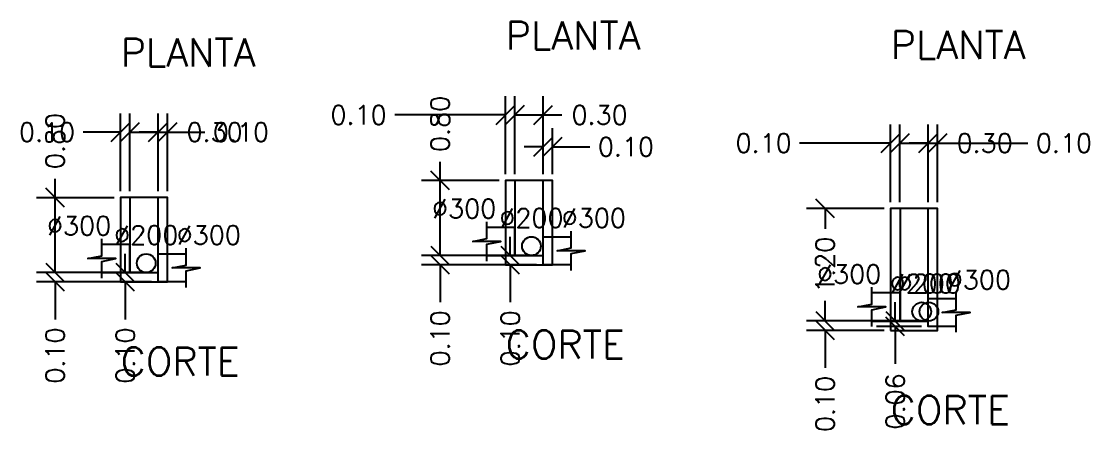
# Model space of a CAD drawing. Extents: x -6997814 to 14282083, y -16 to 289481930.
# Drawn here: x 363505.45 to 363516.87, y 7352392.86 to 7352397.22 of the extents above; entities that cross this region are included whole.
import ezdxf
from ezdxf.enums import TextEntityAlignment as Align

# ---------------------------------------------------------------- set-up
doc = ezdxf.new("R2010")
doc.units = 0
doc.header["$LTSCALE"] = 6.5
doc.header["$PDMODE"] = 3
doc.header["$PDSIZE"] = -0.3
doc.layers.get('0').update_dxf_attribs({"linetype": 'CONTINUOUS'})
doc.layers.get('Defpoints').update_dxf_attribs({"linetype": 'CONTINUOUS'})
for name, color, linetype in [('DETALHE_POCO_COT', 8, 'CONTINUOUS'), ('DETALHE_POCO_FOR', 7, 'CONTINUOUS'), ('DETALHE_POCO_TIT', 5, 'CONTINUOUS'), ('DETALHE_POCO_TUB', 4, 'CONTINUOUS'), ('DETALHE_POCO_TXT', 7, 'CONTINUOUS')]:
    doc.layers.add(name, color=color, linetype=linetype)
doc.styles.add('ROMANS', font='romans.shx')
doc.styles.get("Standard").update_dxf_attribs({"font": 'simplex.shx'})
doc.dimstyles.get("Standard").update_dxf_attribs({"dimtxt": 0.18, "dimasz": 0.18, "dimexe": 0.18, "dimexo": 0.0625, "dimgap": 0.09, "dimtad": 0, "dimtih": 1, "dimtoh": 1, "dimdec": 4, "dimzin": 0, "dimdsep": 46, "dimtxsty": 'Standard', "dimcen": 0.09, "dimadec": 0, "dimazin": 0, "dimtfac": 1, "dimtdec": 4, "dimtofl": 0, "dimtmove": 0, "dimatfit": 3, "dimfxl": 1, "dimtolj": 1, "dimtzin": 0, "dimarcsym": 0})

# ---------------------------------------------------------------- blocks, each defined once
blk = doc.blocks.new('_OBLIQUE')
at = {"color": 0, "linetype": 'ByBlock'}
blk.add_line((-0.5, -0.5), (0.5, 0.5), dxfattribs=at)
blk = doc.blocks.new('*D328')
at = {"layer": 'Defpoints', "color": 0, "lineweight": -2, "transparency": 16777216}
for p in [(363505.814, 7352395.333), (363506.514, 7352395.333), (363506.514, 7352394.533)]:
    blk.add_point(p, dxfattribs=at)
at = {"layer": 'DETALHE_POCO_COT', "color": 0, "lineweight": -2, "transparency": 16777216}
for p, q in [((363505.814, 7352395.333), (363505.814, 7352395.533)), ((363506.444, 7352395.333), (363505.614, 7352395.333)), ((363505.814, 7352394.533), (363505.814, 7352395.333)), ((363506.444, 7352394.533), (363505.614, 7352394.533))]:
    blk.add_line(p, q, dxfattribs=at)
at = {"layer": 'DETALHE_POCO_COT', "color": 0, "lineweight": -2, "transparency": 16777216, "xscale": 0.2, "yscale": 0.2, "zscale": 0.2}
for p, rotation in [((363505.814, 7352395.333), 90), ((363505.814, 7352394.533), 270)]:
    blk.add_blockref('_OBLIQUE', p, dxfattribs=dict(at, rotation=rotation))
at = {"layer": 'DETALHE_POCO_COT', "color": 0, "lineweight": -2, "transparency": 16777216, "insert": (363505.814, 7352395.938), "char_height": 0.2, "attachment_point": 5, "rotation": 90}
blk.add_mtext('\\A1;0.80', dxfattribs=at)
blk = doc.blocks.new('*D329')
at = {"layer": 'Defpoints', "color": 0, "lineweight": -2, "transparency": 16777216}
for p in [(363506.614, 7352396.033), (363506.514, 7352395.333), (363506.614, 7352395.333)]:
    blk.add_point(p, dxfattribs=at)
at = {"layer": 'DETALHE_POCO_COT', "color": 0, "lineweight": -2, "transparency": 16777216}
for p, q in [((363506.514, 7352395.403), (363506.514, 7352396.233)), ((363506.614, 7352395.403), (363506.614, 7352396.233)), ((363506.514, 7352396.033), (363506.114, 7352396.033)), ((363506.614, 7352396.033), (363506.814, 7352396.033))]:
    blk.add_line(p, q, dxfattribs=at)
at = {"layer": 'DETALHE_POCO_COT', "color": 0, "lineweight": -2, "transparency": 16777216, "xscale": 0.2, "yscale": 0.2, "zscale": 0.2}
blk.add_blockref('_OBLIQUE', (363506.514, 7352396.033), dxfattribs=at)
at = {"layer": 'DETALHE_POCO_COT', "color": 0, "lineweight": -2, "transparency": 16777216, "xscale": 0.2, "yscale": 0.2, "zscale": 0.2, "rotation": 180}
blk.add_blockref('_OBLIQUE', (363506.614, 7352396.033), dxfattribs=at)
at = {"layer": 'DETALHE_POCO_COT', "color": 0, "lineweight": -2, "transparency": 16777216, "insert": (363505.728, 7352396.033), "char_height": 0.2, "attachment_point": 5}
blk.add_mtext('\\A1;0.10', dxfattribs=at)
blk = doc.blocks.new('*D330')
at = {"layer": 'Defpoints', "color": 0, "lineweight": -2, "transparency": 16777216}
for p in [(363506.914, 7352396.033), (363506.614, 7352395.333), (363506.914, 7352395.333)]:
    blk.add_point(p, dxfattribs=at)
at = {"layer": 'DETALHE_POCO_COT', "color": 0, "lineweight": -2, "transparency": 16777216}
for p, q in [((363506.614, 7352395.403), (363506.614, 7352396.233)), ((363506.914, 7352395.403), (363506.914, 7352396.233)), ((363506.614, 7352396.033), (363506.914, 7352396.033)), ((363506.914, 7352396.033), (363507.114, 7352396.033))]:
    blk.add_line(p, q, dxfattribs=at)
at = {"layer": 'DETALHE_POCO_COT', "color": 0, "lineweight": -2, "transparency": 16777216, "xscale": 0.2, "yscale": 0.2, "zscale": 0.2, "rotation": 180}
blk.add_blockref('_OBLIQUE', (363506.614, 7352396.033), dxfattribs=at)
at = {"layer": 'DETALHE_POCO_COT', "color": 0, "lineweight": -2, "transparency": 16777216, "xscale": 0.2, "yscale": 0.2, "zscale": 0.2}
blk.add_blockref('_OBLIQUE', (363506.914, 7352396.033), dxfattribs=at)
at = {"layer": 'DETALHE_POCO_COT', "color": 0, "lineweight": -2, "transparency": 16777216, "insert": (363507.519, 7352396.033), "char_height": 0.2, "attachment_point": 5}
blk.add_mtext('\\A1;0.30', dxfattribs=at)
blk = doc.blocks.new('*D331')
at = {"layer": 'Defpoints', "color": 0, "lineweight": -2, "transparency": 16777216}
for p in [(363507.014, 7352396.033), (363506.914, 7352395.333), (363507.014, 7352395.333)]:
    blk.add_point(p, dxfattribs=at)
at = {"layer": 'DETALHE_POCO_COT', "color": 0, "lineweight": -2, "transparency": 16777216}
for p, q in [((363506.914, 7352395.403), (363506.914, 7352396.233)), ((363507.014, 7352395.403), (363507.014, 7352396.233)), ((363506.914, 7352396.033), (363506.714, 7352396.033)), ((363507.014, 7352396.033), (363507.414, 7352396.033))]:
    blk.add_line(p, q, dxfattribs=at)
at = {"layer": 'DETALHE_POCO_COT', "color": 0, "lineweight": -2, "transparency": 16777216, "xscale": 0.2, "yscale": 0.2, "zscale": 0.2}
blk.add_blockref('_OBLIQUE', (363506.914, 7352396.033), dxfattribs=at)
at = {"layer": 'DETALHE_POCO_COT', "color": 0, "lineweight": -2, "transparency": 16777216, "xscale": 0.2, "yscale": 0.2, "zscale": 0.2, "rotation": 180}
blk.add_blockref('_OBLIQUE', (363507.014, 7352396.033), dxfattribs=at)
at = {"layer": 'DETALHE_POCO_COT', "color": 0, "lineweight": -2, "transparency": 16777216, "insert": (363507.8, 7352396.033), "char_height": 0.2, "attachment_point": 5}
blk.add_mtext('\\A1;0.10', dxfattribs=at)
blk = doc.blocks.new('*D332')
at = {"layer": 'Defpoints', "color": 0, "lineweight": -2, "transparency": 16777216}
for p in [(363505.814, 7352394.533), (363506.514, 7352394.533), (363506.514, 7352394.433)]:
    blk.add_point(p, dxfattribs=at)
at = {"layer": 'DETALHE_POCO_COT', "color": 0, "lineweight": -2, "transparency": 16777216}
for p, q in [((363505.814, 7352394.533), (363505.814, 7352394.733)), ((363506.444, 7352394.533), (363505.614, 7352394.533)), ((363506.444, 7352394.433), (363505.614, 7352394.433)), ((363505.814, 7352394.433), (363505.814, 7352394.033))]:
    blk.add_line(p, q, dxfattribs=at)
at = {"layer": 'DETALHE_POCO_COT', "color": 0, "lineweight": -2, "transparency": 16777216, "xscale": 0.2, "yscale": 0.2, "zscale": 0.2}
for p, rotation in [((363505.814, 7352394.533), 270), ((363505.814, 7352394.433), 90)]:
    blk.add_blockref('_OBLIQUE', p, dxfattribs=dict(at, rotation=rotation))
at = {"layer": 'DETALHE_POCO_COT', "color": 0, "lineweight": -2, "transparency": 16777216, "insert": (363505.814, 7352393.647), "char_height": 0.2, "attachment_point": 5, "rotation": 90}
blk.add_mtext('\\A1;0.10', dxfattribs=at)
blk = doc.blocks.new('*D333')
at = {"layer": 'Defpoints', "color": 0, "lineweight": -2, "transparency": 16777216}
for p in [(363506.914, 7352394.533), (363506.564, 7352394.433), (363506.914, 7352394.433)]:
    blk.add_point(p, dxfattribs=at)
at = {"layer": 'DETALHE_POCO_COT', "color": 0, "lineweight": -2, "transparency": 16777216}
for p, q in [((363506.564, 7352394.533), (363506.564, 7352394.733)), ((363506.844, 7352394.533), (363506.364, 7352394.533)), ((363506.844, 7352394.433), (363506.364, 7352394.433)), ((363506.564, 7352394.433), (363506.564, 7352394.033))]:
    blk.add_line(p, q, dxfattribs=at)
at = {"layer": 'DETALHE_POCO_COT', "color": 0, "lineweight": -2, "transparency": 16777216, "xscale": 0.2, "yscale": 0.2, "zscale": 0.2}
for p, rotation in [((363506.564, 7352394.533), 270), ((363506.564, 7352394.433), 90)]:
    blk.add_blockref('_OBLIQUE', p, dxfattribs=dict(at, rotation=rotation))
at = {"layer": 'DETALHE_POCO_COT', "color": 0, "lineweight": -2, "transparency": 16777216, "insert": (363506.564, 7352393.647), "char_height": 0.2, "attachment_point": 5, "rotation": 90}
blk.add_mtext('\\A1;0.10', dxfattribs=at)
blk = doc.blocks.new('*D335')
at = {"layer": 'Defpoints', "color": 0, "lineweight": -2, "transparency": 16777216}
for p in [(363509.928, 7352395.516), (363510.628, 7352395.516), (363510.628, 7352394.716)]:
    blk.add_point(p, dxfattribs=at)
at = {"layer": 'DETALHE_POCO_COT', "color": 0, "lineweight": -2, "transparency": 16777216}
for p, q in [((363509.928, 7352395.516), (363509.928, 7352395.716)), ((363510.559, 7352395.516), (363509.728, 7352395.516)), ((363509.928, 7352394.716), (363509.928, 7352395.516)), ((363510.559, 7352394.716), (363509.728, 7352394.716))]:
    blk.add_line(p, q, dxfattribs=at)
at = {"layer": 'DETALHE_POCO_COT', "color": 0, "lineweight": -2, "transparency": 16777216, "xscale": 0.2, "yscale": 0.2, "zscale": 0.2}
for p, rotation in [((363509.928, 7352395.516), 90), ((363509.928, 7352394.716), 270)]:
    blk.add_blockref('_OBLIQUE', p, dxfattribs=dict(at, rotation=rotation))
at = {"layer": 'DETALHE_POCO_COT', "color": 0, "lineweight": -2, "transparency": 16777216, "insert": (363509.928, 7352396.121), "char_height": 0.2, "attachment_point": 5, "rotation": 90}
blk.add_mtext('\\A1;0.80', dxfattribs=at)
blk = doc.blocks.new('*D336')
at = {"layer": 'Defpoints', "color": 0, "lineweight": -2, "transparency": 16777216}
for p in [(363510.728, 7352396.216), (363510.628, 7352395.516), (363510.728, 7352395.516)]:
    blk.add_point(p, dxfattribs=at)
at = {"layer": 'DETALHE_POCO_COT', "color": 0, "lineweight": -2, "transparency": 16777216}
for p, q in [((363510.628, 7352395.585), (363510.628, 7352396.416)), ((363510.728, 7352395.585), (363510.728, 7352396.416)), ((363510.628, 7352396.216), (363509.443, 7352396.216)), ((363510.728, 7352396.216), (363510.928, 7352396.216))]:
    blk.add_line(p, q, dxfattribs=at)
at = {"layer": 'DETALHE_POCO_COT', "color": 0, "lineweight": -2, "transparency": 16777216, "xscale": 0.2, "yscale": 0.2, "zscale": 0.2}
blk.add_blockref('_OBLIQUE', (363510.628, 7352396.216), dxfattribs=at)
at = {"layer": 'DETALHE_POCO_COT', "color": 0, "lineweight": -2, "transparency": 16777216, "xscale": 0.2, "yscale": 0.2, "zscale": 0.2, "rotation": 180}
blk.add_blockref('_OBLIQUE', (363510.728, 7352396.216), dxfattribs=at)
at = {"layer": 'DETALHE_POCO_COT', "color": 0, "lineweight": -2, "transparency": 16777216, "insert": (363509.057, 7352396.216), "char_height": 0.2, "attachment_point": 5}
blk.add_mtext('\\A1;0.10', dxfattribs=at)
blk = doc.blocks.new('*D337')
at = {"layer": 'Defpoints', "color": 0, "lineweight": -2, "transparency": 16777216}
for p in [(363511.028, 7352396.216), (363510.728, 7352395.516), (363511.028, 7352395.516)]:
    blk.add_point(p, dxfattribs=at)
at = {"layer": 'DETALHE_POCO_COT', "color": 0, "lineweight": -2, "transparency": 16777216}
for p, q in [((363510.728, 7352395.585), (363510.728, 7352396.416)), ((363511.028, 7352395.585), (363511.028, 7352396.416)), ((363510.728, 7352396.216), (363511.028, 7352396.216)), ((363511.028, 7352396.216), (363511.228, 7352396.216))]:
    blk.add_line(p, q, dxfattribs=at)
at = {"layer": 'DETALHE_POCO_COT', "color": 0, "lineweight": -2, "transparency": 16777216, "xscale": 0.2, "yscale": 0.2, "zscale": 0.2, "rotation": 180}
blk.add_blockref('_OBLIQUE', (363510.728, 7352396.216), dxfattribs=at)
at = {"layer": 'DETALHE_POCO_COT', "color": 0, "lineweight": -2, "transparency": 16777216, "xscale": 0.2, "yscale": 0.2, "zscale": 0.2}
blk.add_blockref('_OBLIQUE', (363511.028, 7352396.216), dxfattribs=at)
at = {"layer": 'DETALHE_POCO_COT', "color": 0, "lineweight": -2, "transparency": 16777216, "insert": (363511.633, 7352396.216), "char_height": 0.2, "attachment_point": 5}
blk.add_mtext('\\A1;0.30', dxfattribs=at)
blk = doc.blocks.new('*D338')
at = {"layer": 'Defpoints', "color": 0, "lineweight": -2, "transparency": 16777216}
for p in [(363511.128, 7352395.876), (363511.028, 7352395.516), (363511.128, 7352395.516)]:
    blk.add_point(p, dxfattribs=at)
at = {"layer": 'DETALHE_POCO_COT', "color": 0, "lineweight": -2, "transparency": 16777216}
for p, q in [((363511.028, 7352395.585), (363511.028, 7352396.076)), ((363511.128, 7352395.585), (363511.128, 7352396.076)), ((363511.028, 7352395.876), (363510.828, 7352395.876)), ((363511.128, 7352395.876), (363511.528, 7352395.876))]:
    blk.add_line(p, q, dxfattribs=at)
at = {"layer": 'DETALHE_POCO_COT', "color": 0, "lineweight": -2, "transparency": 16777216, "xscale": 0.2, "yscale": 0.2, "zscale": 0.2}
blk.add_blockref('_OBLIQUE', (363511.028, 7352395.876), dxfattribs=at)
at = {"layer": 'DETALHE_POCO_COT', "color": 0, "lineweight": -2, "transparency": 16777216, "xscale": 0.2, "yscale": 0.2, "zscale": 0.2, "rotation": 180}
blk.add_blockref('_OBLIQUE', (363511.128, 7352395.876), dxfattribs=at)
at = {"layer": 'DETALHE_POCO_COT', "color": 0, "lineweight": -2, "transparency": 16777216, "insert": (363511.914, 7352395.876), "char_height": 0.2, "attachment_point": 5}
blk.add_mtext('\\A1;0.10', dxfattribs=at)
blk = doc.blocks.new('*D339')
at = {"layer": 'Defpoints', "color": 0, "lineweight": -2, "transparency": 16777216}
for p in [(363509.928, 7352394.716), (363510.628, 7352394.716), (363510.628, 7352394.616)]:
    blk.add_point(p, dxfattribs=at)
at = {"layer": 'DETALHE_POCO_COT', "color": 0, "lineweight": -2, "transparency": 16777216}
for p, q in [((363509.928, 7352394.716), (363509.928, 7352394.916)), ((363510.559, 7352394.716), (363509.728, 7352394.716)), ((363510.559, 7352394.616), (363509.728, 7352394.616)), ((363509.928, 7352394.616), (363509.928, 7352394.216))]:
    blk.add_line(p, q, dxfattribs=at)
at = {"layer": 'DETALHE_POCO_COT', "color": 0, "lineweight": -2, "transparency": 16777216, "xscale": 0.2, "yscale": 0.2, "zscale": 0.2}
for p, rotation in [((363509.928, 7352394.716), 270), ((363509.928, 7352394.616), 90)]:
    blk.add_blockref('_OBLIQUE', p, dxfattribs=dict(at, rotation=rotation))
at = {"layer": 'DETALHE_POCO_COT', "color": 0, "lineweight": -2, "transparency": 16777216, "insert": (363509.928, 7352393.83), "char_height": 0.2, "attachment_point": 5, "rotation": 90}
blk.add_mtext('\\A1;0.10', dxfattribs=at)
blk = doc.blocks.new('*D340')
at = {"layer": 'Defpoints', "color": 0, "lineweight": -2, "transparency": 16777216}
for p in [(363511.028, 7352394.716), (363510.678, 7352394.616), (363511.028, 7352394.616)]:
    blk.add_point(p, dxfattribs=at)
at = {"layer": 'DETALHE_POCO_COT', "color": 0, "lineweight": -2, "transparency": 16777216}
for p, q in [((363510.678, 7352394.716), (363510.678, 7352394.916)), ((363510.959, 7352394.716), (363510.478, 7352394.716)), ((363510.959, 7352394.616), (363510.478, 7352394.616)), ((363510.678, 7352394.616), (363510.678, 7352394.216))]:
    blk.add_line(p, q, dxfattribs=at)
at = {"layer": 'DETALHE_POCO_COT', "color": 0, "lineweight": -2, "transparency": 16777216, "xscale": 0.2, "yscale": 0.2, "zscale": 0.2}
for p, rotation in [((363510.678, 7352394.716), 270), ((363510.678, 7352394.616), 90)]:
    blk.add_blockref('_OBLIQUE', p, dxfattribs=dict(at, rotation=rotation))
at = {"layer": 'DETALHE_POCO_COT', "color": 0, "lineweight": -2, "transparency": 16777216, "insert": (363510.678, 7352393.83), "char_height": 0.2, "attachment_point": 5, "rotation": 90}
blk.add_mtext('\\A1;0.10', dxfattribs=at)
blk = doc.blocks.new('*D342')
at = {"layer": 'Defpoints', "color": 0, "lineweight": -2, "transparency": 16777216}
for p in [(363514.042, 7352395.216), (363514.742, 7352395.216), (363514.742, 7352394.016)]:
    blk.add_point(p, dxfattribs=at)
at = {"layer": 'DETALHE_POCO_COT', "color": 0, "lineweight": -2, "transparency": 16777216}
for p, q in [((363514.673, 7352395.216), (363513.842, 7352395.216)), ((363514.042, 7352395.216), (363514.042, 7352395.002)), ((363514.042, 7352394.016), (363514.042, 7352394.23)), ((363514.673, 7352394.016), (363513.842, 7352394.016))]:
    blk.add_line(p, q, dxfattribs=at)
at = {"layer": 'DETALHE_POCO_COT', "color": 0, "lineweight": -2, "transparency": 16777216, "xscale": 0.2, "yscale": 0.2, "zscale": 0.2}
for p, rotation in [((363514.042, 7352395.216), 90), ((363514.042, 7352394.016), 270)]:
    blk.add_blockref('_OBLIQUE', p, dxfattribs=dict(at, rotation=rotation))
at = {"layer": 'DETALHE_POCO_COT', "color": 0, "lineweight": -2, "transparency": 16777216, "insert": (363514.042, 7352394.616), "char_height": 0.2, "attachment_point": 5, "rotation": 90}
blk.add_mtext('\\A1;1.20', dxfattribs=at)
blk = doc.blocks.new('*D343')
at = {"layer": 'Defpoints', "color": 0, "lineweight": -2, "transparency": 16777216}
for p in [(363514.842, 7352395.916), (363514.742, 7352395.216), (363514.842, 7352395.216)]:
    blk.add_point(p, dxfattribs=at)
at = {"layer": 'DETALHE_POCO_COT', "color": 0, "lineweight": -2, "transparency": 16777216}
for p, q in [((363514.742, 7352395.285), (363514.742, 7352396.116)), ((363514.842, 7352395.285), (363514.842, 7352396.116)), ((363514.742, 7352395.916), (363513.77, 7352395.916)), ((363514.842, 7352395.916), (363515.042, 7352395.916))]:
    blk.add_line(p, q, dxfattribs=at)
at = {"layer": 'DETALHE_POCO_COT', "color": 0, "lineweight": -2, "transparency": 16777216, "xscale": 0.2, "yscale": 0.2, "zscale": 0.2}
blk.add_blockref('_OBLIQUE', (363514.742, 7352395.916), dxfattribs=at)
at = {"layer": 'DETALHE_POCO_COT', "color": 0, "lineweight": -2, "transparency": 16777216, "xscale": 0.2, "yscale": 0.2, "zscale": 0.2, "rotation": 180}
blk.add_blockref('_OBLIQUE', (363514.842, 7352395.916), dxfattribs=at)
at = {"layer": 'DETALHE_POCO_COT', "color": 0, "lineweight": -2, "transparency": 16777216, "insert": (363513.385, 7352395.916), "char_height": 0.2, "attachment_point": 5}
blk.add_mtext('\\A1;0.10', dxfattribs=at)
blk = doc.blocks.new('*D344')
at = {"layer": 'Defpoints', "color": 0, "lineweight": -2, "transparency": 16777216}
for p in [(363515.142, 7352395.916), (363514.842, 7352395.216), (363515.142, 7352395.216)]:
    blk.add_point(p, dxfattribs=at)
at = {"layer": 'DETALHE_POCO_COT', "color": 0, "lineweight": -2, "transparency": 16777216}
for p, q in [((363514.842, 7352395.285), (363514.842, 7352396.116)), ((363515.142, 7352395.285), (363515.142, 7352396.116)), ((363514.842, 7352395.916), (363515.142, 7352395.916)), ((363515.142, 7352395.916), (363515.342, 7352395.916))]:
    blk.add_line(p, q, dxfattribs=at)
at = {"layer": 'DETALHE_POCO_COT', "color": 0, "lineweight": -2, "transparency": 16777216, "xscale": 0.2, "yscale": 0.2, "zscale": 0.2, "rotation": 180}
blk.add_blockref('_OBLIQUE', (363514.842, 7352395.916), dxfattribs=at)
at = {"layer": 'DETALHE_POCO_COT', "color": 0, "lineweight": -2, "transparency": 16777216, "xscale": 0.2, "yscale": 0.2, "zscale": 0.2}
blk.add_blockref('_OBLIQUE', (363515.142, 7352395.916), dxfattribs=at)
at = {"layer": 'DETALHE_POCO_COT', "color": 0, "lineweight": -2, "transparency": 16777216, "insert": (363515.747, 7352395.916), "char_height": 0.2, "attachment_point": 5}
blk.add_mtext('\\A1;0.30', dxfattribs=at)
blk = doc.blocks.new('*D345')
at = {"layer": 'Defpoints', "color": 0, "lineweight": -2, "transparency": 16777216}
for p in [(363515.242, 7352395.916), (363515.142, 7352395.216), (363515.242, 7352395.216)]:
    blk.add_point(p, dxfattribs=at)
at = {"layer": 'DETALHE_POCO_COT', "color": 0, "lineweight": -2, "transparency": 16777216}
for p, q in [((363515.142, 7352395.285), (363515.142, 7352396.116)), ((363515.242, 7352395.285), (363515.242, 7352396.116)), ((363515.142, 7352395.916), (363514.942, 7352395.916)), ((363515.242, 7352395.916), (363516.209, 7352395.916))]:
    blk.add_line(p, q, dxfattribs=at)
at = {"layer": 'DETALHE_POCO_COT', "color": 0, "lineweight": -2, "transparency": 16777216, "xscale": 0.2, "yscale": 0.2, "zscale": 0.2}
blk.add_blockref('_OBLIQUE', (363515.142, 7352395.916), dxfattribs=at)
at = {"layer": 'DETALHE_POCO_COT', "color": 0, "lineweight": -2, "transparency": 16777216, "xscale": 0.2, "yscale": 0.2, "zscale": 0.2, "rotation": 180}
blk.add_blockref('_OBLIQUE', (363515.242, 7352395.916), dxfattribs=at)
at = {"layer": 'DETALHE_POCO_COT', "color": 0, "lineweight": -2, "transparency": 16777216, "insert": (363516.594, 7352395.916), "char_height": 0.2, "attachment_point": 5}
blk.add_mtext('\\A1;0.10', dxfattribs=at)
blk = doc.blocks.new('*D346')
at = {"layer": 'Defpoints', "color": 0, "lineweight": -2, "transparency": 16777216}
for p in [(363514.042, 7352394.016), (363514.742, 7352394.016), (363514.742, 7352393.916)]:
    blk.add_point(p, dxfattribs=at)
at = {"layer": 'DETALHE_POCO_COT', "color": 0, "lineweight": -2, "transparency": 16777216}
for p, q in [((363514.042, 7352394.016), (363514.042, 7352394.216)), ((363514.673, 7352394.016), (363513.842, 7352394.016)), ((363514.673, 7352393.916), (363513.842, 7352393.916)), ((363514.042, 7352393.916), (363514.042, 7352393.516))]:
    blk.add_line(p, q, dxfattribs=at)
at = {"layer": 'DETALHE_POCO_COT', "color": 0, "lineweight": -2, "transparency": 16777216, "xscale": 0.2, "yscale": 0.2, "zscale": 0.2}
for p, rotation in [((363514.042, 7352394.016), 270), ((363514.042, 7352393.916), 90)]:
    blk.add_blockref('_OBLIQUE', p, dxfattribs=dict(at, rotation=rotation))
at = {"layer": 'DETALHE_POCO_COT', "color": 0, "lineweight": -2, "transparency": 16777216, "insert": (363514.042, 7352393.13), "char_height": 0.2, "attachment_point": 5, "rotation": 90}
blk.add_mtext('\\A1;0.10', dxfattribs=at)
blk = doc.blocks.new('*D347')
at = {"layer": 'Defpoints', "color": 0, "lineweight": -2, "transparency": 16777216}
for p in [(363514.792, 7352393.957), (363515.142, 7352394.016), (363515.142, 7352393.957)]:
    blk.add_point(p, dxfattribs=at)
at = {"layer": 'DETALHE_POCO_COT', "color": 0, "lineweight": -2, "transparency": 16777216}
for p, q in [((363514.792, 7352394.016), (363514.792, 7352394.216)), ((363515.073, 7352394.016), (363514.592, 7352394.016)), ((363515.073, 7352393.957), (363514.592, 7352393.957)), ((363514.792, 7352393.957), (363514.792, 7352393.557))]:
    blk.add_line(p, q, dxfattribs=at)
at = {"layer": 'DETALHE_POCO_COT', "color": 0, "lineweight": -2, "transparency": 16777216, "xscale": 0.2, "yscale": 0.2, "zscale": 0.2}
for p, rotation in [((363514.792, 7352394.016), 270), ((363514.792, 7352393.957), 90)]:
    blk.add_blockref('_OBLIQUE', p, dxfattribs=dict(at, rotation=rotation))
at = {"layer": 'DETALHE_POCO_COT', "color": 0, "lineweight": -2, "transparency": 16777216, "insert": (363514.792, 7352393.157), "char_height": 0.2, "attachment_point": 5, "rotation": 90}
blk.add_mtext('\\A1;0.06', dxfattribs=at)

msp = doc.modelspace()

# ---------------------------------------------------------------- linework, layer by layer
at = {"layer": 'DETALHE_POCO_FOR', "linetype": 'Continuous', "lineweight": -2}
for points in [[(363510.62814, 7352394.61585), (363511.12814, 7352394.61585), (363511.12814, 7352395.51585), (363510.62814, 7352395.51585)], [(363510.72814, 7352394.71585), (363511.02814, 7352394.71585), (363511.02814, 7352395.51585), (363510.72814, 7352395.51585)], [(363506.51385, 7352394.43314), (363507.01385, 7352394.43314), (363507.01385, 7352395.33314), (363506.51385, 7352395.33314)], [(363506.61385, 7352394.53314), (363506.91385, 7352394.53314), (363506.91385, 7352395.33314), (363506.61385, 7352395.33314)], [(363514.74242, 7352393.91592), (363515.24242, 7352393.91592), (363515.24242, 7352395.21592), (363514.74242, 7352395.21592)], [(363514.84242, 7352394.01592), (363515.14242, 7352394.01592), (363515.14242, 7352395.21592), (363514.84242, 7352395.21592)]]:
    msp.add_lwpolyline(points, close=True, dxfattribs=at)
at = {"layer": 'DETALHE_POCO_TUB', "linetype": 'Continuous', "lineweight": -2}
for points in [[(363510.42814, 7352394.65585), (363510.42814, 7352394.83585), (363510.57814, 7352394.86585), (363510.27814, 7352394.86585), (363510.42814, 7352394.89585), (363510.42814, 7352395.07585)], [(363510.42814, 7352394.71585), (363510.72814, 7352394.71585), (363510.72814, 7352395.01585), (363510.42814, 7352395.01585)], [(363511.32814, 7352394.55585), (363511.32814, 7352394.73585), (363511.47814, 7352394.76585), (363511.17814, 7352394.76585), (363511.32814, 7352394.79585), (363511.32814, 7352394.97585)], [(363506.31385, 7352394.47314), (363506.31385, 7352394.65314), (363506.46385, 7352394.68314), (363506.16385, 7352394.68314), (363506.31385, 7352394.71314), (363506.31385, 7352394.89314)], [(363511.32814, 7352394.61585), (363511.02814, 7352394.61585), (363511.02814, 7352394.91585), (363511.32814, 7352394.91585)], [(363506.31385, 7352394.53314), (363506.61385, 7352394.53314), (363506.61385, 7352394.83314), (363506.31385, 7352394.83314)], [(363507.21385, 7352394.43314), (363506.91385, 7352394.43314), (363506.91385, 7352394.73314), (363507.21385, 7352394.73314)], [(363507.21385, 7352394.37314), (363507.21385, 7352394.55314), (363507.36385, 7352394.58314), (363507.06385, 7352394.58314), (363507.21385, 7352394.61314), (363507.21385, 7352394.79314)], [(363514.54242, 7352393.95592), (363514.54242, 7352394.13592), (363514.69242, 7352394.16592), (363514.39242, 7352394.16592), (363514.54242, 7352394.19592), (363514.54242, 7352394.37592)], [(363514.54242, 7352394.01592), (363514.84242, 7352394.01592), (363514.84242, 7352394.31592), (363514.54242, 7352394.31592)], [(363515.44242, 7352393.89692), (363515.44242, 7352394.07692), (363515.59242, 7352394.10692), (363515.29242, 7352394.10692), (363515.44242, 7352394.13692), (363515.44242, 7352394.31692)], [(363515.44242, 7352393.95692), (363515.14242, 7352393.95692), (363515.14242, 7352394.25692), (363515.44242, 7352394.25692)]]:
    msp.add_lwpolyline(points, dxfattribs=at)
for centre in [(363510.904, 7352394.81585), (363506.78793, 7352394.63314), (363515.0736, 7352394.11592), (363515.15072, 7352394.11592)]:
    msp.add_circle(centre, 0.1, dxfattribs=at)

# ---------------------------------------------------------------- texts
at = {"layer": 'DETALHE_POCO_TIT', "linetype": 'Continuous', "lineweight": -2, "style": 'ROMANS'}
for s, p in [('PLANTA', (363510.62814, 7352396.91585)), ('PLANTA', (363506.51385, 7352396.73314)), ('PLANTA', (363514.74242, 7352396.81592)), ('CORTE', (363510.62814, 7352393.61585)), ('CORTE', (363506.51385, 7352393.43314)), ('CORTE', (363514.74242, 7352392.91592))]:
    msp.add_text(s, height=0.3, dxfattribs=at).set_placement(p)
at = {"layer": 'DETALHE_POCO_TXT', "linetype": 'Continuous', "lineweight": -2, "style": 'ROMANS'}
for p in [(363510.52814, 7352395.11585), (363506.41385, 7352394.93314), (363514.64242, 7352394.41592)]:
    msp.add_text('%%C300', height=0.2, dxfattribs=at).set_placement(p, align=Align.RIGHT)
for p in [(363510.904, 7352395.01585), (363506.78793, 7352394.83314), (363515.0736, 7352394.31592), (363515.15072, 7352394.31592)]:
    msp.add_text('%%C200', height=0.2, dxfattribs=at).set_placement(p, align=Align.CENTER)
for p in [(363511.22814, 7352395.01585), (363507.11385, 7352394.83314), (363515.34242, 7352394.35692)]:
    msp.add_text('%%C300', height=0.2, dxfattribs=at).set_placement(p)

# ---------------------------------------------------------------- dimensions: what is measured, and where the dimension line sits
at = {"layer": 'DETALHE_POCO_COT', "lineweight": -2}
for base, p1, p2, override, picture, middle in [((363510.72814, 7352396.21585), (363510.62814, 7352395.51585), (363510.72814, 7352395.51585), {"dimscale": 1.111111, "dimjust": 1, "dimtih": 0, "dimtoh": 0, "dimblk1": 'OBLIQUE', "dimblk2": 'OBLIQUE', "dimsah": 1}, '*D336', (363509.05693, 7352396.21585)), ((363514.84242, 7352395.91592), (363514.74242, 7352395.21592), (363514.84242, 7352395.21592), {"dimscale": 1.111111, "dimjust": 1, "dimtih": 0, "dimtoh": 0, "dimblk1": 'OBLIQUE', "dimblk2": 'OBLIQUE', "dimsah": 1}, '*D343', (363513.38466, 7352395.91592)), ((363515.24242, 7352395.91592), (363515.14242, 7352395.21592), (363515.24242, 7352395.21592), {"dimscale": 1.111111, "dimjust": 2, "dimtih": 0, "dimtoh": 0, "dimblk1": 'OBLIQUE', "dimblk2": 'OBLIQUE', "dimsah": 1}, '*D345', (363516.59428, 7352395.91592)), ((363511.12814, 7352395.87628), (363511.02814, 7352395.51585), (363511.12814, 7352395.51585), {"dimscale": 1.111111, "dimjust": 2, "dimtih": 0, "dimtoh": 0, "dimblk1": 'OBLIQUE', "dimblk2": 'OBLIQUE', "dimsah": 1}, '*D338', (363511.91385, 7352395.87628))]:
    dim = msp.add_linear_dim(base=base, p1=p1, p2=p2, text='0.10', dimstyle='Standard', override=override, dxfattribs=at)
    dim.commit()
    dim.dimension.update_dxf_attribs({"geometry": picture, "text_midpoint": middle, "dimtype": 160})
for base, p1, p2, text, override, picture, middle in [((363509.92814, 7352395.51585), (363510.62814, 7352394.71585), (363510.62814, 7352395.51585), '0.80', {"dimscale": 1.111111, "dimtih": 0, "dimtoh": 0, "dimblk1": 'OBLIQUE', "dimblk2": 'OBLIQUE', "dimsah": 1}, '*D335', (363509.92814, 7352396.12061)), ((363505.81385, 7352395.33314), (363506.51385, 7352394.53314), (363506.51385, 7352395.33314), '0.80', {"dimscale": 1.111111, "dimtih": 0, "dimtoh": 0, "dimblk1": 'OBLIQUE', "dimblk2": 'OBLIQUE', "dimsah": 1}, '*D328', (363505.81385, 7352395.9379)), ((363514.04242, 7352395.21592), (363514.74242, 7352394.01592), (363514.74242, 7352395.21592), '1.20', {"dimscale": 1.111111, "dimtih": 0, "dimtoh": 0, "dimblk1": 'OBLIQUE', "dimblk2": 'OBLIQUE', "dimsah": 1}, '*D342', (363514.04242, 7352394.61592)), ((363509.92814, 7352394.71585), (363510.62814, 7352394.61585), (363510.62814, 7352394.71585), '0.10', {"dimscale": 1.111111, "dimjust": 1, "dimtih": 0, "dimtoh": 0, "dimblk1": 'OBLIQUE', "dimblk2": 'OBLIQUE', "dimsah": 1}, '*D339', (363509.92814, 7352393.83013)), ((363510.67814, 7352394.61585), (363511.02814, 7352394.71585), (363511.02814, 7352394.61585), '0.10', {"dimscale": 1.111111, "dimtih": 0, "dimtoh": 0, "dimblk1": 'OBLIQUE', "dimblk2": 'OBLIQUE', "dimsah": 1}, '*D340', (363510.67814, 7352393.83013)), ((363505.81385, 7352394.53314), (363506.51385, 7352394.43314), (363506.51385, 7352394.53314), '0.10', {"dimscale": 1.111111, "dimjust": 1, "dimtih": 0, "dimtoh": 0, "dimblk1": 'OBLIQUE', "dimblk2": 'OBLIQUE', "dimsah": 1}, '*D332', (363505.81385, 7352393.64742)), ((363506.56385, 7352394.43314), (363506.91385, 7352394.53314), (363506.91385, 7352394.43314), '0.10', {"dimscale": 1.111111, "dimtih": 0, "dimtoh": 0, "dimblk1": 'OBLIQUE', "dimblk2": 'OBLIQUE', "dimsah": 1}, '*D333', (363506.56385, 7352393.64742)), ((363514.04242, 7352394.01592), (363514.74242, 7352393.91592), (363514.74242, 7352394.01592), '0.10', {"dimscale": 1.111111, "dimjust": 1, "dimtih": 0, "dimtoh": 0, "dimblk1": 'OBLIQUE', "dimblk2": 'OBLIQUE', "dimsah": 1}, '*D346', (363514.04242, 7352393.13021)), ((363514.79242, 7352393.95692), (363515.14242, 7352394.01592), (363515.14242, 7352393.95692), '0.06', {"dimscale": 1.111111, "dimtih": 0, "dimtoh": 0, "dimblk1": 'OBLIQUE', "dimblk2": 'OBLIQUE', "dimsah": 1}, '*D347', (363514.79242, 7352393.15692))]:
    dim = msp.add_linear_dim(base=base, p1=p1, p2=p2, angle=90, text=text, dimstyle='Standard', override=override, dxfattribs=at)
    dim.commit()
    dim.dimension.update_dxf_attribs({"geometry": picture, "text_midpoint": middle})
for base, p1, p2, text, override, picture, middle in [((363511.02814, 7352396.21585), (363510.72814, 7352395.51585), (363511.02814, 7352395.51585), '0.30', {"dimscale": 1.111111, "dimtih": 0, "dimtoh": 0, "dimblk1": 'OBLIQUE', "dimblk2": 'OBLIQUE', "dimsah": 1}, '*D337', (363511.6329, 7352396.21585)), ((363506.61385, 7352396.03314), (363506.51385, 7352395.33314), (363506.61385, 7352395.33314), '0.10', {"dimscale": 1.111111, "dimjust": 1, "dimtih": 0, "dimtoh": 0, "dimblk1": 'OBLIQUE', "dimblk2": 'OBLIQUE', "dimsah": 1}, '*D329', (363505.72814, 7352396.03314)), ((363506.91385, 7352396.03314), (363506.61385, 7352395.33314), (363506.91385, 7352395.33314), '0.30', {"dimscale": 1.111111, "dimtih": 0, "dimtoh": 0, "dimblk1": 'OBLIQUE', "dimblk2": 'OBLIQUE', "dimsah": 1}, '*D330', (363507.51861, 7352396.03314)), ((363507.01385, 7352396.03314), (363506.91385, 7352395.33314), (363507.01385, 7352395.33314), '0.10', {"dimscale": 1.111111, "dimjust": 2, "dimtih": 0, "dimtoh": 0, "dimblk1": 'OBLIQUE', "dimblk2": 'OBLIQUE', "dimsah": 1}, '*D331', (363507.79956, 7352396.03314)), ((363515.14242, 7352395.91592), (363514.84242, 7352395.21592), (363515.14242, 7352395.21592), '0.30', {"dimscale": 1.111111, "dimtih": 0, "dimtoh": 0, "dimblk1": 'OBLIQUE', "dimblk2": 'OBLIQUE', "dimsah": 1}, '*D344', (363515.74718, 7352395.91592))]:
    dim = msp.add_linear_dim(base=base, p1=p1, p2=p2, text=text, dimstyle='Standard', override=override, dxfattribs=at)
    dim.commit()
    dim.dimension.update_dxf_attribs({"geometry": picture, "text_midpoint": middle})

doc.saveas('drawing.dxf')
